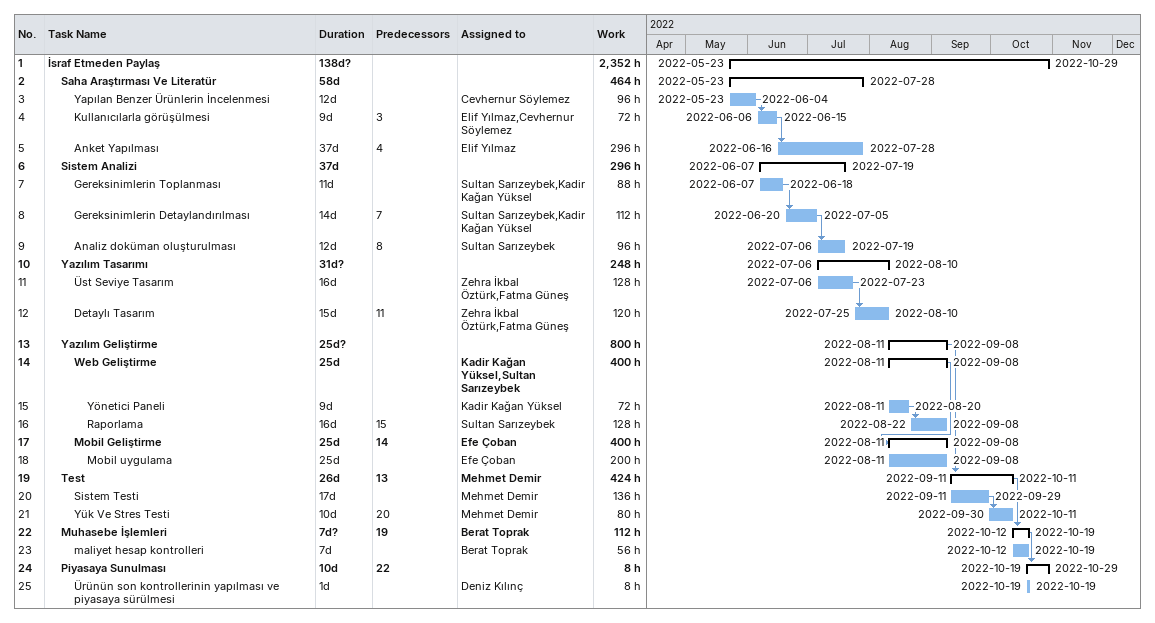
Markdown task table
| ID | Level | Task | Duration | Start | Finish | Predecessors | Resources | Work (h) |
|---|---|---|---|---|---|---|---|---|
| 1 | 1 | **İsraf Etmeden Paylaş** | 138d? | 2022-05-23 | 2022-10-29 |  |  | 2352 |
| 2 | 2 | **Saha Araştırması Ve Literatür** | 58d | 2022-05-23 | 2022-07-28 |  |  | 464 |
| 3 | 3 | Yapılan Benzer Ürünlerin İncelenmesi | 12d | 2022-05-23 | 2022-06-04 |  | Cevhernur Söylemez | 96 |
| 4 | 3 | Kullanıcılarla görüşülmesi | 9d | 2022-06-06 | 2022-06-15 | 3 | Elif Yılmaz,Cevhernur Söylemez | 72 |
| 5 | 3 | Anket Yapılması | 37d | 2022-06-16 | 2022-07-28 | 4 | Elif Yılmaz | 296 |
| 6 | 2 | **Sistem Analizi** | 37d | 2022-06-07 | 2022-07-19 |  |  | 296 |
| 7 | 3 | Gereksinimlerin Toplanması | 11d | 2022-06-07 | 2022-06-18 |  | Sultan Sarızeybek,Kadir Kağan Yüksel | 88 |
| 8 | 3 | Gereksinimlerin Detaylandırılması | 14d | 2022-06-20 | 2022-07-05 | 7 | Sultan Sarızeybek,Kadir Kağan Yüksel | 112 |
| 9 | 3 | Analiz doküman oluşturulması | 12d | 2022-07-06 | 2022-07-19 | 8 | Sultan Sarızeybek | 96 |
| 10 | 2 | **Yazılım Tasarımı** | 31d? | 2022-07-06 | 2022-08-10 |  |  | 248 |
| 11 | 3 | Üst Seviye Tasarım | 16d | 2022-07-06 | 2022-07-23 |  | Zehra İkbal Öztürk,Fatma Güneş | 128 |
| 12 | 3 | Detaylı Tasarım | 15d | 2022-07-25 | 2022-08-10 | 11 | Zehra İkbal Öztürk,Fatma Güneş | 120 |
| 13 | 2 | **Yazılım Geliştirme** | 25d? | 2022-08-11 | 2022-09-08 |  |  | 800 |
| 14 | 3 | **Web Geliştirme** | 25d | 2022-08-11 | 2022-09-08 |  | Kadir Kağan Yüksel,Sultan Sarızeybek | 400 |
| 15 | 4 | Yönetici Paneli | 9d | 2022-08-11 | 2022-08-20 |  | Kadir Kağan Yüksel | 72 |
| 16 | 4 | Raporlama | 16d | 2022-08-22 | 2022-09-08 | 15 | Sultan Sarızeybek | 128 |
| 17 | 3 | **Mobil Geliştirme** | 25d | 2022-08-11 | 2022-09-08 | 14 | Efe Çoban | 400 |
| 18 | 4 | Mobil uygulama | 25d | 2022-08-11 | 2022-09-08 |  | Efe Çoban | 200 |
| 19 | 2 | **Test** | 26d | 2022-09-11 | 2022-10-11 | 13 | Mehmet Demir | 424 |
| 20 | 3 | Sistem Testi | 17d | 2022-09-11 | 2022-09-29 |  | Mehmet Demir | 136 |
| 21 | 3 | Yük Ve Stres Testi | 10d | 2022-09-30 | 2022-10-11 | 20 | Mehmet Demir | 80 |
| 22 | 2 | **Muhasebe İşlemleri** | 7d? | 2022-10-12 | 2022-10-19 | 19 | Berat Toprak | 112 |
| 23 | 3 | maliyet hesap kontrolleri | 7d | 2022-10-12 | 2022-10-19 |  | Berat Toprak | 56 |
| 24 | 2 | **Piyasaya Sunulması** | 10d | 2022-10-19 | 2022-10-29 | 22 |  | 8 |
| 25 | 3 | Ürünün son kontrollerinin yapılması ve piyasaya sürülmesi | 1d | 2022-10-19 | 2022-10-19 |  | Deniz Kılınç | 8 |
